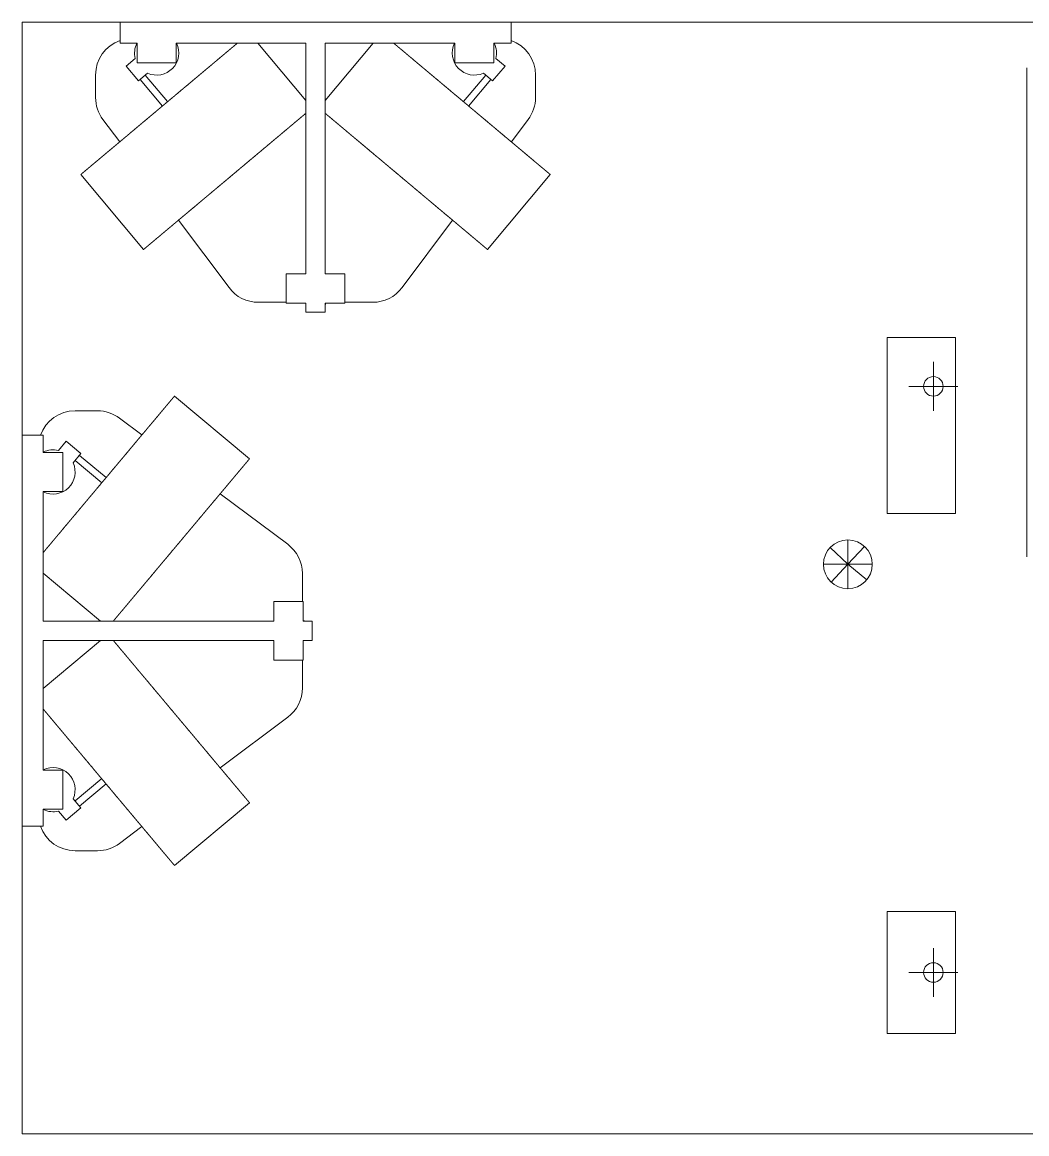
# Model space of a CAD drawing. Header units: millimetres. Extents: x 3056 to 110866, y 16649 to 58349.
# Drawn here: x 56006 to 58061, y 31395 to 33669 of the extents above; entities that cross this region are included whole.
import ezdxf

# ---------------------------------------------------------------- set-up
doc = ezdxf.new("R2010")
doc.units = ezdxf.units.MM
doc.layers.add('1', color=7, linetype='Continuous', true_color=0xffffff)

msp = doc.modelspace()

# ---------------------------------------------------------------- linework, layer by layer
at = {"layer": '1', "color": 80, "linetype": 'Continuous', "lineweight": 13}
for p, q in [((56006.5, 31395.3), (56006.5, 33669.3)), ((56006.5, 31395.3), (56006.5, 33669.3)), ((56006.5, 33669.3), (61633.5, 33669.3)), ((56006.5, 33669.3), (61633.5, 33669.3)), ((56206.5, 33669.3), (56206.5, 33626.3)), ((57006.5, 33669.3), (57006.5, 33626.3)), ((56206.5, 33626.3), (56241.5, 33626.3)), ((56241.5, 33626.3), (56241.5, 33586.3)), ((56321.5, 33626.3), (56586.5, 33626.3)), ((56321.5, 33626.3), (56321.5, 33586.3)), ((56586.5, 33509.2), (56488.2, 33626.3)), ((56586.5, 33626.3), (56586.5, 33154.3)), ((56626.5, 33626.3), (56626.5, 33154.3)), ((56724.7, 33626.3), (56626.5, 33509.2)), ((56626.5, 33626.3), (56891.5, 33626.3)), ((56891.5, 33626.3), (56891.5, 33586.3)), ((56971.5, 33626.3), (56971.5, 33586.3)), ((56971.5, 33626.3), (57006.5, 33626.3)), ((56237.6, 33595.1), (56218.9, 33579.4)), ((56975.3, 33595.1), (56994.1, 33579.4)), ((56244.1, 33549.3), (56218.9, 33579.4)), ((56321.5, 33586.3), (56241.5, 33586.3)), ((56262.9, 33565), (56244.1, 33549.3)), ((56971.5, 33586.3), (56891.5, 33586.3)), ((56950.1, 33565), (56968.8, 33549.3)), ((56968.8, 33549.3), (56994.1, 33579.4)), ((56156.5, 33515.3), (56156.5, 33561.3)), ((56247.6, 33552.2), (56293.2, 33497.8)), ((56303.9, 33506.8), (56258.3, 33561.2)), ((56954.7, 33561.2), (56909, 33506.8)), ((56919.7, 33497.8), (56965.4, 33552.2)), ((57056.5, 33561.3), (57056.5, 33515.3)), ((56171.5, 33470.3), (56205.8, 33424.5)), ((57007.1, 33424.5), (57041.5, 33470.3)), ((56126.2, 33357.7), (56254.8, 33204.5)), ((56958.2, 33204.5), (57086.7, 33357.7)), ((56326, 33264.2), (56429.5, 33126.3)), ((56783.5, 33126.3), (56886.9, 33264.2)), ((56546.5, 33154.3), (56546.5, 33094.3)), ((56586.5, 33154.3), (56546.5, 33154.3)), ((56626.5, 33154.3), (56666.5, 33154.3)), ((56666.5, 33154.3), (56666.5, 33094.3)), ((56546.5, 33096.3), (56489.5, 33096.3)), ((56586.5, 33094.3), (56546.5, 33094.3)), ((56586.5, 33094.3), (56586.5, 33076.3)), ((56626.5, 33094.3), (56666.5, 33094.3)), ((56626.5, 33094.3), (56626.5, 33076.3)), ((56626.7, 33091.6), (56626.5, 33091.6)), ((56626.7, 33091.6), (56626.7, 33094.3)), ((56723.5, 33096.3), (56666.5, 33096.3)), ((56626.5, 33076.3), (56586.5, 33076.3)), ((57776, 33024.3), (57776, 32664.3)), ((57916, 33024.3), (57776, 33024.3)), ((57916, 32664.3), (57916, 33024.3)), ((57870.5, 32974.3), (57870.5, 32874.3)), ((57820.5, 32924.3), (57920.5, 32924.3)), ((56471.3, 32776), (56318.1, 32904.6)), ((56114.5, 32874.3), (56160.5, 32874.3)), ((56251.3, 32824.9), (56205.5, 32859.3)), ((56006.5, 32824.3), (56049.5, 32824.3)), ((56049.5, 32789.3), (56049.5, 32824.3)), ((56080.6, 32793.2), (56096.4, 32811.9)), ((56126.5, 32786.7), (56096.4, 32811.9)), ((56049.5, 32789.3), (56089.5, 32789.3)), ((56089.5, 32789.3), (56089.5, 32709.3)), ((56110.7, 32767.9), (56126.5, 32786.7)), ((56114.6, 32772.5), (56169, 32726.8)), ((56178, 32737.6), (56123.6, 32783.2)), ((56049.5, 32709.3), (56089.5, 32709.3)), ((56049.5, 32444.3), (56049.5, 32709.3)), ((56549.5, 32601.3), (56411.5, 32704.8)), ((57776, 32664.3), (57916, 32664.3)), ((57695.5, 32560.3), (57695.5, 32610.3)), ((57695.5, 32560.3), (57659.1, 32594.6)), ((57695.5, 32560.3), (57729.8, 32596.7)), ((56049.5, 32542.5), (56166.5, 32444.3)), ((56579.5, 32541.3), (56579.5, 32484.3)), ((57695.5, 32560.3), (57645.5, 32560.3)), ((57695.5, 32560.3), (57661.1, 32523.9)), ((57695.5, 32560.3), (57734.3, 32528.8)), ((57695.5, 32560.3), (57695.5, 32510.3)), ((57695.5, 32560.3), (57745.5, 32560.3)), ((56521.5, 32484.3), (56581.5, 32484.3)), ((56521.5, 32444.3), (56521.5, 32484.3)), ((56581.5, 32444.3), (56581.5, 32484.3)), ((56049.5, 32444.3), (56521.5, 32444.3)), ((56584.1, 32444.6), (56581.5, 32444.5)), ((56581.5, 32444.3), (56599.5, 32444.3)), ((56584.1, 32444.6), (56584.1, 32444.3)), ((56599.5, 32444.3), (56599.5, 32404.3)), ((56049.5, 32139.3), (56049.5, 32404.3)), ((56166.5, 32404.3), (56049.5, 32306.1)), ((56049.5, 32404.3), (56521.5, 32404.3)), ((56521.5, 32404.3), (56521.5, 32364.3)), ((56581.5, 32404.3), (56599.5, 32404.3)), ((56581.5, 32404.3), (56581.5, 32364.3)), ((56521.5, 32364.3), (56581.5, 32364.3)), ((56579.5, 32364.3), (56579.5, 32307.3)), ((56411.5, 32143.8), (56549.5, 32247.3)), ((56049.5, 32139.3), (56089.5, 32139.3)), ((56089.5, 32139.3), (56089.5, 32059.3)), ((56169, 32121.8), (56114.6, 32076.1)), ((56123.6, 32065.4), (56178, 32111)), ((56110.7, 32080.7), (56126.5, 32061.9)), ((56318.1, 31944), (56471.3, 32072.6)), ((56049.5, 32059.3), (56089.5, 32059.3)), ((56049.5, 32024.3), (56049.5, 32059.3)), ((56080.6, 32055.4), (56096.4, 32036.7)), ((56126.5, 32061.9), (56096.4, 32036.7)), ((56006.5, 32024.3), (56049.5, 32024.3)), ((56205.5, 31989.3), (56251.3, 32023.7)), ((56160.5, 31974.3), (56114.5, 31974.3)), ((57776, 31850.3), (57776, 31600.3)), ((57916, 31850.3), (57776, 31850.3)), ((57916, 31600.3), (57916, 31850.3)), ((57870.5, 31775.3), (57870.5, 31675.3)), ((57820.5, 31725.3), (57920.5, 31725.3)), ((57776, 31600.3), (57916, 31600.3)), ((61633.5, 31395.3), (56006.5, 31395.3)), ((61633.5, 31395.3), (56006.5, 31395.3))]:
    msp.add_line(p, q, dxfattribs=at)
for centre, radius in [((57870.5, 32924.3), 20), ((57695.5, 32560.3), 50), ((57870.5, 31725.3), 20)]:
    msp.add_circle(centre, radius, dxfattribs=at)
for centre, radius, start, end in [((56231.5, 33561.3), 75, 109.4723, 180), ((56281.5, 33606.3), 45.2, 153.7683, 194.2622), ((56281.5, 33606.3), 45.2, 245.7378, 26.2321), ((56931.5, 33606.3), 45.2, 153.7679, 294.2622), ((56931.5, 33606.3), 45.2, 345.7378, 26.2317), ((56981.5, 33561.3), 75, 0, 70.5277), ((56231.5, 33515.3), 75, 180, 216.8699), ((56981.5, 33515.3), 75, 323.1301, 0), ((56489.5, 33171.3), 75, 216.8699, 270), ((56723.5, 33171.3), 75, 270, 323.1301), ((56114.5, 32799.3), 75, 90, 160.5277), ((56160.5, 32799.3), 75, 53.1301, 90), ((56069.5, 32749.3), 45.2, 75.7378, 116.2317), ((56069.5, 32749.3), 45.2, 243.7679, 24.2622), ((56504.5, 32541.3), 75, 0, 53.1301), ((56504.5, 32307.3), 75, 306.8699, 360), ((56069.5, 32099.3), 45.2, 335.7378, 116.2321), ((56069.5, 32099.3), 45.2, 243.7683, 284.2622), ((56114.5, 32049.3), 75, 199.4723, 270), ((56160.5, 32049.3), 75, 270, 306.8699)]:
    msp.add_arc(centre, radius, start, end, dxfattribs=at)
for points, knots in [([(56446.3, 33626.3), (56443.6, 33624), (56440.7, 33621.6), (56437.7, 33619), (56436.1, 33617.7), (56434.5, 33616.4), (56432.9, 33615), (56431.3, 33613.7), (56427.9, 33610.8), (56426.1, 33609.3), (56424.4, 33607.9), (56420.8, 33604.8), (56418.9, 33603.3), (56417, 33601.7), (56415.1, 33600.1), (56413.2, 33598.5), (56409.2, 33595.2), (56405.2, 33591.8), (56403.1, 33590), (56401.1, 33588.3), (56398.9, 33586.5), (56396.8, 33584.8), (56394.7, 33582.9), (56392.5, 33581.1), (56388.1, 33577.4), (56385.8, 33575.5), (56383.6, 33573.6), (56379, 33569.8), (56376.7, 33567.9), (56374.4, 33565.9), (56372, 33563.9), (56369.7, 33562), (56367.3, 33559.9), (56364.9, 33557.9), (56362.5, 33555.9), (56360, 33553.9), (56357.6, 33551.8), (56352.7, 33547.7), (56350.2, 33545.6), (56347.7, 33543.5), (56345.2, 33541.4), (56340.1, 33537.2), (56337.6, 33535.1), (56332.5, 33530.8), (56327.4, 33526.5), (56322.2, 33522.2), (56319.7, 33520), (56317.1, 33517.8), (56314.5, 33515.7), (56309.3, 33511.3), (56306.7, 33509.1), (56304.1, 33506.9), (56301.5, 33504.7), (56298.9, 33502.6), (56296.3, 33500.4), (56293.7, 33498.2), (56291.1, 33496), (56288.4, 33493.8), (56285.8, 33491.6), (56283.2, 33489.5), (56280.7, 33487.3), (56278.1, 33485.1), (56272.9, 33480.8), (56267.8, 33476.5), (56265.2, 33474.3), (56262.6, 33472.2), (56257.6, 33467.9), (56252.5, 33463.7), (56250, 33461.6), (56247.5, 33459.5), (56245, 33457.4), (56242.6, 33455.3), (56240.1, 33453.3), (56237.7, 33451.2), (56232.8, 33447.1), (56228, 33443.1), (56225.7, 33441.1), (56221, 33437.2), (56218.7, 33435.2), (56216.4, 33433.3), (56214.1, 33431.4), (56211.8, 33429.5), (56209.6, 33427.6), (56205.1, 33423.9), (56200.8, 33420.3), (56198.7, 33418.5), (56196.6, 33416.7), (56194.5, 33415), (56190.4, 33411.5), (56186.4, 33408.2), (56182.5, 33404.9), (56180.5, 33403.3), (56178.7, 33401.7), (56175, 33398.6), (56173.2, 33397.1), (56169.6, 33394.1), (56167.9, 33392.7), (56166.2, 33391.3), (56163, 33388.5), (56159.8, 33385.9), (56158.3, 33384.6), (56155.3, 33382.1), (56153.9, 33380.9), (56152.5, 33379.7), (56151.1, 33378.6), (56149.8, 33377.5), (56147.2, 33375.3), (56146, 33374.3), (56144.8, 33373.3), (56143.6, 33372.3), (56142.5, 33371.4), (56141.4, 33370.4), (56140.4, 33369.6), (56139.4, 33368.7), (56138.4, 33367.9), (56136.5, 33366.4), (56134.8, 33364.9), (56134, 33364.2), (56133.3, 33363.6), (56132.6, 33363), (56131.9, 33362.4), (56131.2, 33361.9), (56130.6, 33361.4), (56130.1, 33360.9), (56129.5, 33360.5), (56129, 33360.1), (56128.6, 33359.7), (56127.8, 33359), (56127.5, 33358.7), (56127.2, 33358.5), (56126.9, 33358.3), (56126.7, 33358.1), (56126.5, 33357.9), (56126.4, 33357.8), (56126.3, 33357.7), (56126.2, 33357.7), (56126.2, 33357.7)], [0, 0, 0.008593, 0.017604, 0.027023, 0.031922, 0.036829, 0.041931, 0.047027, 0.057606, 0.063079, 0.068549, 0.079856, 0.08569, 0.091514, 0.097513, 0.103509, 0.115827, 0.128469, 0.134936, 0.141412, 0.148027, 0.154652, 0.161402, 0.168161, 0.181949, 0.188969, 0.195994, 0.210276, 0.217534, 0.224788, 0.232148, 0.239519, 0.246979, 0.254448, 0.262007, 0.269571, 0.277215, 0.292599, 0.300324, 0.308126, 0.315937, 0.331675, 0.339598, 0.355512, 0.371515, 0.387614, 0.395671, 0.403765, 0.411864, 0.428097, 0.436231, 0.444361, 0.452499, 0.460643, 0.468777, 0.476916, 0.48505, 0.49318, 0.501306, 0.509427, 0.517525, 0.525614, 0.541748, 0.55781, 0.565796, 0.573792, 0.589665, 0.605417, 0.613222, 0.621038, 0.628777, 0.636511, 0.644169, 0.651832, 0.666977, 0.681924, 0.689308, 0.703955, 0.711216, 0.718371, 0.72553, 0.732569, 0.739597, 0.753412, 0.766967, 0.773595, 0.780228, 0.786723, 0.799549, 0.812065, 0.824262, 0.830276, 0.836117, 0.84764, 0.853321, 0.864304, 0.869621, 0.874929, 0.885175, 0.895027, 0.899758, 0.909016, 0.913542, 0.917861, 0.922185, 0.926292, 0.934301, 0.938192, 0.941873, 0.945549, 0.949005, 0.952466, 0.955697, 0.958933, 0.96193, 0.967714, 0.973031, 0.975565, 0.97788, 0.980181, 0.982257, 0.984325, 0.986158, 0.987982, 0.989579, 0.991165, 0.992508, 0.994967, 0.996063, 0.996926, 0.997784, 0.998405, 0.999021, 0.999385, 0.999762, 0.999879, 1, 1]), ([(57086.7, 33357.7), (57086.7, 33357.7), (57086.7, 33357.7), (57086.5, 33357.8), (57086.4, 33357.9), (57086.2, 33358.1), (57085.8, 33358.5), (57085.5, 33358.7), (57084.8, 33359.3), (57084.3, 33359.7), (57083.9, 33360.1), (57083.4, 33360.5), (57082.9, 33360.9), (57082.3, 33361.4), (57081.7, 33361.9), (57080.4, 33363), (57079.7, 33363.6), (57078.9, 33364.2), (57078.1, 33364.9), (57076.4, 33366.4), (57074.5, 33367.9), (57073.6, 33368.7), (57072.6, 33369.6), (57071.5, 33370.4), (57069.3, 33372.3), (57068.1, 33373.3), (57066.9, 33374.3), (57065.7, 33375.3), (57063.1, 33377.5), (57061.8, 33378.6), (57060.4, 33379.7), (57059.1, 33380.9), (57057.6, 33382.1), (57054.6, 33384.6), (57053.1, 33385.9), (57050, 33388.5), (57046.7, 33391.3), (57043.3, 33394.1), (57041.5, 33395.6), (57038, 33398.6), (57036.1, 33400.1), (57034.3, 33401.7), (57032.4, 33403.3), (57030.5, 33404.9), (57026.6, 33408.2), (57022.6, 33411.5), (57018.5, 33415), (57016.4, 33416.7), (57014.3, 33418.5), (57012.1, 33420.3), (57007.8, 33423.9), (57003.4, 33427.6), (57001.1, 33429.5), (56998.9, 33431.4), (56994.3, 33435.2), (56989.6, 33439.2), (56984.9, 33443.1), (56982.5, 33445.1), (56980.1, 33447.1), (56975.3, 33451.2), (56972.8, 33453.3), (56970.4, 33455.3), (56967.9, 33457.4), (56965.4, 33459.5), (56962.9, 33461.6), (56960.4, 33463.7), (56955.4, 33467.9), (56950.3, 33472.2), (56947.7, 33474.3), (56945.2, 33476.5), (56942.6, 33478.6), (56940, 33480.8), (56937.5, 33482.9), (56934.9, 33485.1), (56932.3, 33487.3), (56929.7, 33489.5), (56927.1, 33491.6), (56924.5, 33493.8), (56921.9, 33496), (56919.3, 33498.2), (56916.7, 33500.4), (56914.1, 33502.6), (56911.5, 33504.7), (56908.9, 33506.9), (56906.3, 33509.1), (56903.7, 33511.3), (56898.5, 33515.7), (56893.3, 33520), (56888.1, 33524.3), (56885.5, 33526.5), (56880.4, 33530.8), (56875.3, 33535.1), (56872.8, 33537.2), (56867.8, 33541.4), (56865.3, 33543.5), (56862.8, 33545.6), (56860.3, 33547.7), (56857.8, 33549.8), (56852.9, 33553.9), (56850.5, 33555.9), (56848.1, 33557.9), (56845.7, 33559.9), (56843.3, 33562), (56840.9, 33563.9), (56838.6, 33565.9), (56836.3, 33567.9), (56833.9, 33569.8), (56829.4, 33573.6), (56827.1, 33575.5), (56824.9, 33577.4), (56820.4, 33581.1), (56818.3, 33582.9), (56814, 33586.5), (56809.8, 33590), (56807.7, 33591.8), (56803.7, 33595.2), (56799.8, 33598.5), (56797.8, 33600.1), (56795.9, 33601.7), (56794, 33603.3), (56792.2, 33604.8), (56788.6, 33607.9), (56786.8, 33609.3), (56785.1, 33610.8), (56781.7, 33613.7), (56780, 33615), (56778.4, 33616.4), (56776.8, 33617.7), (56775.3, 33619), (56772.3, 33621.6), (56769.4, 33624), (56766.6, 33626.3)], [0, 0, 0.000131, 0.000247, 0.000625, 0.000989, 0.001604, 0.003074, 0.003937, 0.006148, 0.007501, 0.008844, 0.010431, 0.012027, 0.013851, 0.015685, 0.019819, 0.022129, 0.024444, 0.026978, 0.032295, 0.038079, 0.041076, 0.044312, 0.047543, 0.05446, 0.058136, 0.061817, 0.065708, 0.073717, 0.077824, 0.082148, 0.086466, 0.090992, 0.10025, 0.104982, 0.114833, 0.12508, 0.135694, 0.141196, 0.152358, 0.158039, 0.163891, 0.169732, 0.175746, 0.187943, 0.200459, 0.213285, 0.219779, 0.226412, 0.233041, 0.246595, 0.26041, 0.267438, 0.274476, 0.288781, 0.303324, 0.318073, 0.325556, 0.333029, 0.348174, 0.355837, 0.363495, 0.371229, 0.378968, 0.386783, 0.394589, 0.410341, 0.426214, 0.434209, 0.442195, 0.450226, 0.458248, 0.466314, 0.474391, 0.48248, 0.490578, 0.498699, 0.506815, 0.514955, 0.523089, 0.531227, 0.539361, 0.547505, 0.555643, 0.563773, 0.571907, 0.58814, 0.604323, 0.620457, 0.628488, 0.644491, 0.660405, 0.668328, 0.684066, 0.691868, 0.699679, 0.707404, 0.715138, 0.730431, 0.737996, 0.745554, 0.753024, 0.760483, 0.767854, 0.775215, 0.782468, 0.789726, 0.804008, 0.811033, 0.818053, 0.831841, 0.83859, 0.851974, 0.865056, 0.871532, 0.884174, 0.896492, 0.902488, 0.908487, 0.914311, 0.920145, 0.931452, 0.936921, 0.942395, 0.952974, 0.95807, 0.963171, 0.968079, 0.972977, 0.982397, 0.991407, 1, 1]), ([(58061.5, 33575.9), (58061.5, 33575.9), (58061.5, 33575.7), (58061.5, 33575.5), (58061.5, 33575), (58061.5, 33574.3), (58061.5, 33573.3), (58061.5, 33572.8), (58061.5, 33571.5), (58061.5, 33570.1), (58061.5, 33568.4), (58061.5, 33566.6), (58061.5, 33564.5), (58061.5, 33562.2), (58061.5, 33559.8), (58061.5, 33557.1), (58061.5, 33554.2), (58061.5, 33551.1), (58061.5, 33549.5), (58061.5, 33546.2), (58061.5, 33542.6), (58061.5, 33538.9), (58061.5, 33534.9), (58061.5, 33530.8), (58061.5, 33526.4), (58061.5, 33521.9), (58061.5, 33517.2), (58061.5, 33512.3), (58061.5, 33507.2), (58061.5, 33502), (58061.5, 33496.6), (58061.5, 33491), (58061.5, 33485.2), (58061.5, 33479.3), (58061.5, 33473.1), (58061.5, 33466.9), (58061.5, 33460.4), (58061.5, 33453.8), (58061.5, 33447.1), (58061.5, 33440.2), (58061.5, 33433.1), (58061.5, 33425.9), (58061.5, 33418.5), (58061.5, 33414.8), (58061.5, 33407.2), (58061.5, 33399.5), (58061.5, 33391.6), (58061.5, 33383.7), (58061.5, 33375.6), (58061.5, 33367.3), (58061.5, 33359), (58061.5, 33350.5), (58061.5, 33341.9), (58061.5, 33337.6), (58061.5, 33328.9), (58061.5, 33320), (58061.5, 33311.1), (58061.5, 33302), (58061.5, 33292.9), (58061.5, 33283.7), (58061.5, 33274.3), (58061.5, 33264.9), (58061.5, 33255.4), (58061.5, 33245.9), (58061.5, 33236.3), (58061.5, 33231.4), (58061.5, 33221.7), (58061.5, 33211.9), (58061.5, 33202.1), (58061.5, 33192.2), (58061.5, 33182.2), (58061.5, 33177.2), (58061.5, 33167.2), (58061.5, 33157.2), (58061.5, 33152.1), (58061.5, 33142), (58061.5, 33131.9), (58061.5, 33121.8), (58061.5, 33111.6), (58061.5, 33101.4), (58061.5, 33091.2), (58061.5, 33081), (58061.5, 33075.9)], [0, 0, 0.000106, 0.000519, 0.000831, 0.001873, 0.003328, 0.005196, 0.006339, 0.008832, 0.011732, 0.01505, 0.01877, 0.022902, 0.027443, 0.032385, 0.037735, 0.043482, 0.049625, 0.052795, 0.059537, 0.066665, 0.074179, 0.082084, 0.090366, 0.099034, 0.108072, 0.117481, 0.127254, 0.137393, 0.147892, 0.158745, 0.169953, 0.181499, 0.19339, 0.205613, 0.218171, 0.231051, 0.244253, 0.257768, 0.27159, 0.285719, 0.300144, 0.31486, 0.322358, 0.337498, 0.352918, 0.368602, 0.384551, 0.400755, 0.417206, 0.433907, 0.450835, 0.467996, 0.476632, 0.494126, 0.511827, 0.529729, 0.547831, 0.56612, 0.584587, 0.60323, 0.622037, 0.640997, 0.66011, 0.679367, 0.689061, 0.708513, 0.728087, 0.747772, 0.767558, 0.787449, 0.797413, 0.817432, 0.837524, 0.847605, 0.867798, 0.888044, 0.908338, 0.928668, 0.949025, 0.969409, 0.989803, 1, 1]), ([(56586.5, 33482.8), (56585.4, 33481.9), (56584.4, 33481.1), (56582.2, 33479.2), (56581, 33478.2), (56579.9, 33477.3), (56578.6, 33476.2), (56576.1, 33474.1), (56574.8, 33473), (56572, 33470.7), (56569.1, 33468.2), (56567.6, 33467), (56564.5, 33464.4), (56562.9, 33463.1), (56561.3, 33461.7), (56559.7, 33460.3), (56558, 33458.9), (56554.5, 33456), (56552.8, 33454.5), (56551, 33453), (56549.2, 33451.5), (56545.4, 33448.4), (56543.5, 33446.8), (56539.6, 33443.5), (56537.6, 33441.8), (56535.6, 33440.1), (56533.6, 33438.4), (56531.5, 33436.7), (56527.3, 33433.2), (56525.2, 33431.4), (56520.9, 33427.8), (56516.5, 33424.1), (56514.2, 33422.2), (56512, 33420.3), (56509.7, 33418.4), (56505.1, 33414.5), (56502.8, 33412.6), (56498, 33408.6), (56493.3, 33404.6), (56490.8, 33402.6), (56486, 33398.5), (56483.5, 33396.4), (56481.1, 33394.3), (56478.6, 33392.3), (56476.1, 33390.2), (56473.6, 33388.1), (56468.5, 33383.9), (56463.5, 33379.6), (56458.4, 33375.3), (56455.8, 33373.2), (56453.2, 33371), (56450.6, 33368.8), (56448.1, 33366.7), (56442.9, 33362.3), (56437.7, 33358), (56432.5, 33353.6), (56427.3, 33349.2), (56422.1, 33344.9), (56419.5, 33342.7), (56416.9, 33340.5), (56414.3, 33338.3), (56411.7, 33336.1), (56409.1, 33334), (56403.9, 33329.6), (56401.3, 33327.5), (56398.8, 33325.3), (56396.2, 33323.1), (56391.1, 33318.9), (56388.5, 33316.7), (56386, 33314.6), (56383.5, 33312.5), (56381, 33310.4), (56378.5, 33308.3), (56376, 33306.2), (56373.5, 33304.1), (56371, 33302), (56368.6, 33300), (56366.1, 33297.9), (56363.7, 33295.9), (56358.9, 33291.8), (56354.1, 33287.8), (56349.4, 33283.9), (56344.8, 33280), (56342.5, 33278.1), (56340.3, 33276.2), (56338, 33274.3), (56335.8, 33272.5), (56333.6, 33270.6), (56331.5, 33268.8), (56329.3, 33267), (56325, 33263.4), (56323, 33261.7), (56320.9, 33260), (56316.8, 33256.6), (56314.9, 33254.9), (56312.9, 33253.2), (56311, 33251.6), (56309, 33250), (56307.2, 33248.4), (56303.5, 33245.4), (56301.7, 33243.8), (56299.9, 33242.4), (56298.2, 33240.9), (56296.5, 33239.5), (56293.1, 33236.7), (56291.5, 33235.3), (56289.9, 33234), (56288.3, 33232.6), (56285.3, 33230.1), (56283.9, 33228.9), (56282.4, 33227.7), (56279.6, 33225.4), (56278.3, 33224.2), (56277, 33223.1), (56275.8, 33222.1), (56273.4, 33220.1), (56272.2, 33219.1), (56271.1, 33218.2), (56268.9, 33216.4), (56266.9, 33214.7), (56266, 33213.9), (56265.1, 33213.1), (56264.2, 33212.4), (56262.6, 33211), (56261.1, 33209.8), (56260.4, 33209.2), (56259.8, 33208.7), (56259.2, 33208.2), (56258.6, 33207.7), (56257.6, 33206.8), (56257.2, 33206.5), (56256.7, 33206.1), (56256.4, 33205.8), (56256, 33205.5), (56255.5, 33205.1), (56255.3, 33204.9), (56255.1, 33204.7), (56255, 33204.6), (56254.8, 33204.5), (56254.8, 33204.5), (56254.8, 33204.5)], [0, 0, 0.00311, 0.006206, 0.012842, 0.016382, 0.019912, 0.023659, 0.031349, 0.035301, 0.043601, 0.052311, 0.05686, 0.066146, 0.070891, 0.075813, 0.080741, 0.085855, 0.096246, 0.101538, 0.106998, 0.112454, 0.123714, 0.129508, 0.141249, 0.147195, 0.153293, 0.1594, 0.165641, 0.178279, 0.184672, 0.197719, 0.211025, 0.217795, 0.22457, 0.231466, 0.245358, 0.252362, 0.266575, 0.280993, 0.288287, 0.302964, 0.310347, 0.317802, 0.325262, 0.332792, 0.340312, 0.3555, 0.370798, 0.386204, 0.393945, 0.401692, 0.409468, 0.417249, 0.432867, 0.44852, 0.464212, 0.479912, 0.495613, 0.503459, 0.511309, 0.519138, 0.526962, 0.534777, 0.550365, 0.558146, 0.565888, 0.573638, 0.589045, 0.59669, 0.604346, 0.611944, 0.619538, 0.627077, 0.63461, 0.642075, 0.64953, 0.656916, 0.664298, 0.671606, 0.686119, 0.700435, 0.714566, 0.728476, 0.735371, 0.74215, 0.748933, 0.755596, 0.762253, 0.76879, 0.775317, 0.788111, 0.794366, 0.800629, 0.812851, 0.818805, 0.824765, 0.830563, 0.836367, 0.842001, 0.853113, 0.858577, 0.863882, 0.869182, 0.8743, 0.884353, 0.889298, 0.894042, 0.898792, 0.907917, 0.912285, 0.916644, 0.924971, 0.92894, 0.932899, 0.93666, 0.943955, 0.947507, 0.950833, 0.957288, 0.963294, 0.966192, 0.968872, 0.971539, 0.976449, 0.98089, 0.982885, 0.984885, 0.986646, 0.988415, 0.991477, 0.992774, 0.994076, 0.995147, 0.996204, 0.997861, 0.998451, 0.999055, 0.999406, 0.999761, 0.999883, 1, 1]), ([(56958.2, 33204.5), (56958.1, 33204.5), (56958.1, 33204.5), (56958, 33204.6), (56957.9, 33204.7), (56957.7, 33204.9), (56957.5, 33205.1), (56956.9, 33205.5), (56956.6, 33205.8), (56956.2, 33206.1), (56955.8, 33206.5), (56955.4, 33206.8), (56954.3, 33207.7), (56953.7, 33208.2), (56953.2, 33208.7), (56952.5, 33209.2), (56951.8, 33209.8), (56950.4, 33211), (56948.7, 33212.4), (56947.9, 33213.1), (56946, 33214.7), (56945, 33215.5), (56944, 33216.4), (56941.9, 33218.2), (56940.8, 33219.1), (56939.6, 33220.1), (56937.2, 33222.1), (56935.9, 33223.1), (56934.6, 33224.2), (56933.3, 33225.4), (56930.5, 33227.7), (56929.1, 33228.9), (56927.6, 33230.1), (56924.6, 33232.6), (56923, 33234), (56919.8, 33236.7), (56916.5, 33239.5), (56914.8, 33240.9), (56913, 33242.4), (56909.5, 33245.4), (56905.8, 33248.4), (56903.9, 33250), (56902, 33251.6), (56900.1, 33253.2), (56898.1, 33254.9), (56896.1, 33256.6), (56892, 33260), (56890, 33261.7), (56887.9, 33263.4), (56883.7, 33267), (56879.3, 33270.6), (56874.9, 33274.3), (56870.4, 33278.1), (56868.1, 33280), (56865.8, 33282), (56861.2, 33285.9), (56858.8, 33287.8), (56854.1, 33291.8), (56849.2, 33295.9), (56846.8, 33297.9), (56844.4, 33300), (56841.9, 33302), (56839.5, 33304.1), (56837, 33306.2), (56834.5, 33308.3), (56832, 33310.4), (56829.5, 33312.5), (56826.9, 33314.6), (56824.4, 33316.7), (56821.9, 33318.9), (56816.8, 33323.1), (56814.2, 33325.3), (56809, 33329.6), (56806.5, 33331.8), (56803.9, 33334), (56801.3, 33336.1), (56798.7, 33338.3), (56796.1, 33340.5), (56793.5, 33342.7), (56790.9, 33344.9), (56785.7, 33349.2), (56780.5, 33353.6), (56775.3, 33358), (56770.1, 33362.3), (56764.9, 33366.7), (56762.3, 33368.8), (56759.7, 33371), (56757.1, 33373.2), (56754.6, 33375.3), (56752, 33377.5), (56749.5, 33379.6), (56746.9, 33381.7), (56744.4, 33383.9), (56741.9, 33386), (56739.4, 33388.1), (56734.4, 33392.3), (56731.9, 33394.3), (56729.4, 33396.4), (56727, 33398.5), (56722.1, 33402.6), (56719.7, 33404.6), (56714.9, 33408.6), (56710.2, 33412.6), (56707.9, 33414.5), (56703.3, 33418.4), (56698.7, 33422.2), (56696.5, 33424.1), (56692.1, 33427.8), (56687.7, 33431.4), (56685.6, 33433.2), (56681.4, 33436.7), (56679.4, 33438.4), (56677.3, 33440.1), (56675.3, 33441.8), (56673.3, 33443.5), (56669.4, 33446.8), (56667.5, 33448.4), (56663.8, 33451.5), (56662, 33453), (56660.2, 33454.5), (56658.4, 33456), (56655, 33458.9), (56653.3, 33460.3), (56650, 33463.1), (56646.8, 33465.7), (56645.3, 33467), (56643.8, 33468.2), (56640.9, 33470.7), (56638.2, 33473), (56636.9, 33474.1), (56634.3, 33476.2), (56633.1, 33477.3), (56631.9, 33478.2), (56630.7, 33479.2), (56628.5, 33481.1), (56627.5, 33481.9), (56626.5, 33482.8)], [0, 0, 0.000117, 0.000239, 0.000594, 0.000945, 0.001539, 0.002139, 0.003796, 0.004853, 0.005924, 0.007226, 0.008523, 0.011585, 0.013354, 0.015115, 0.017106, 0.01911, 0.023551, 0.028461, 0.031128, 0.036697, 0.039599, 0.042712, 0.049167, 0.052493, 0.056045, 0.06334, 0.067101, 0.07106, 0.075029, 0.083356, 0.087715, 0.092083, 0.101208, 0.105949, 0.115647, 0.1257, 0.130818, 0.136118, 0.146887, 0.157999, 0.163633, 0.169437, 0.175235, 0.181195, 0.187149, 0.199371, 0.205625, 0.211889, 0.224683, 0.237738, 0.251057, 0.264629, 0.271524, 0.278429, 0.292452, 0.299555, 0.313881, 0.328394, 0.335702, 0.343084, 0.35047, 0.357925, 0.36539, 0.372923, 0.380452, 0.388056, 0.395654, 0.40331, 0.410955, 0.426362, 0.434103, 0.449635, 0.457411, 0.465223, 0.473038, 0.480862, 0.488691, 0.496541, 0.504387, 0.520088, 0.535788, 0.55148, 0.567133, 0.582751, 0.590532, 0.598308, 0.606055, 0.613796, 0.621499, 0.629193, 0.636845, 0.6445, 0.652085, 0.659679, 0.674738, 0.682198, 0.689653, 0.697036, 0.711713, 0.719007, 0.733425, 0.747638, 0.754642, 0.768534, 0.782196, 0.788975, 0.802281, 0.815328, 0.821721, 0.834359, 0.8406, 0.846707, 0.852805, 0.858751, 0.870492, 0.876286, 0.887546, 0.893002, 0.898462, 0.903754, 0.914145, 0.919259, 0.929109, 0.938595, 0.94314, 0.947689, 0.956399, 0.964699, 0.968651, 0.976341, 0.980088, 0.983618, 0.987158, 0.993794, 0.99689, 1, 1]), ([(58061.5, 33075.9), (58061.5, 33065.7), (58061.5, 33055.6), (58061.5, 33045.4), (58061.5, 33035.2), (58061.5, 33025), (58061.5, 33014.9), (58061.5, 33009.8), (58061.5, 32999.7), (58061.5, 32989.7), (58061.5, 32979.7), (58061.5, 32969.7), (58061.5, 32959.7), (58061.5, 32949.8), (58061.5, 32940), (58061.5, 32930.2), (58061.5, 32925.3), (58061.5, 32915.6), (58061.5, 32906), (58061.5, 32896.4), (58061.5, 32891.7), (58061.5, 32882.3), (58061.5, 32872.9), (58061.5, 32863.6), (58061.5, 32854.4), (58061.5, 32845.3), (58061.5, 32836.3), (58061.5, 32827.4), (58061.5, 32818.6), (58061.5, 32809.9), (58061.5, 32801.4), (58061.5, 32792.9), (58061.5, 32784.5), (58061.5, 32776.3), (58061.5, 32768.2), (58061.5, 32760.2), (58061.5, 32752.4), (58061.5, 32744.7), (58061.5, 32740.9), (58061.5, 32733.4), (58061.5, 32726), (58061.5, 32718.8), (58061.5, 32715.3), (58061.5, 32708.3), (58061.5, 32704.8), (58061.5, 32698.1), (58061.5, 32691.5), (58061.5, 32685), (58061.5, 32678.8), (58061.5, 32672.6), (58061.5, 32666.7), (58061.5, 32660.9), (58061.5, 32655.3), (58061.5, 32649.9), (58061.5, 32644.6), (58061.5, 32639.6), (58061.5, 32634.7), (58061.5, 32630), (58061.5, 32625.5), (58061.5, 32621.1), (58061.5, 32617), (58061.5, 32613), (58061.5, 32609.3), (58061.5, 32605.7), (58061.5, 32602.3), (58061.5, 32599.2), (58061.5, 32596.2), (58061.5, 32593.4), (58061.5, 32590.9), (58061.5, 32588.5), (58061.5, 32586.3), (58061.5, 32584.3), (58061.5, 32582.6), (58061.5, 32581), (58061.5, 32579.7), (58061.5, 32578.5), (58061.5, 32577.6), (58061.5, 32576.9), (58061.5, 32576.6), (58061.5, 32576.2), (58061.5, 32576), (58061.5, 32575.9)], [0, 0, 0.020399, 0.040788, 0.061161, 0.081513, 0.101827, 0.122094, 0.132207, 0.152399, 0.172524, 0.192579, 0.212555, 0.232441, 0.252232, 0.271917, 0.29149, 0.301248, 0.320637, 0.339888, 0.359001, 0.368484, 0.38737, 0.406097, 0.42465, 0.443027, 0.46122, 0.479222, 0.497029, 0.514623, 0.532007, 0.549167, 0.566095, 0.582796, 0.599248, 0.615451, 0.6314, 0.647084, 0.662499, 0.67014, 0.685142, 0.699858, 0.714283, 0.721347, 0.735322, 0.742233, 0.755748, 0.768951, 0.781831, 0.794388, 0.806611, 0.818502, 0.830048, 0.841251, 0.852104, 0.862602, 0.872746, 0.88252, 0.891929, 0.900967, 0.909629, 0.917916, 0.925816, 0.933336, 0.940464, 0.9472, 0.953545, 0.959492, 0.965038, 0.970187, 0.974928, 0.979262, 0.983194, 0.986713, 0.989819, 0.992518, 0.994804, 0.996672, 0.998127, 0.998645, 0.999481, 0.999894, 1, 1]), ([(56318.1, 32904.6), (56318, 32904.5), (56317.9, 32904.4), (56317.8, 32904.2), (56317.7, 32904.1), (56317.5, 32903.9), (56317.3, 32903.6), (56317, 32903.3), (56316.7, 32902.9), (56316.4, 32902.6), (56315.7, 32901.7), (56315.3, 32901.2), (56314.9, 32900.7), (56314.4, 32900.1), (56313.9, 32899.5), (56313.3, 32898.9), (56312.8, 32898.2), (56311.5, 32896.7), (56310.8, 32895.9), (56309.4, 32894.2), (56308.7, 32893.3), (56307.9, 32892.4), (56307.1, 32891.4), (56306.2, 32890.4), (56304.4, 32888.2), (56303.5, 32887.1), (56302.5, 32886), (56300.4, 32883.5), (56299.4, 32882.3), (56298.3, 32881), (56297.2, 32879.7), (56296, 32878.3), (56294.9, 32876.9), (56293.7, 32875.4), (56292.4, 32874), (56289.9, 32871), (56288.6, 32869.4), (56287.2, 32867.8), (56284.5, 32864.5), (56283.1, 32862.8), (56280.2, 32859.4), (56278.7, 32857.6), (56277.2, 32855.8), (56274.1, 32852.1), (56272.5, 32850.2), (56270.9, 32848.3), (56269.3, 32846.4), (56265.9, 32842.4), (56264.2, 32840.4), (56262.5, 32838.4), (56260.8, 32836.3), (56259.1, 32834.2), (56257.3, 32832.1), (56255.5, 32830), (56251.9, 32825.6), (56250, 32823.4), (56248.1, 32821.2), (56244.4, 32816.7), (56242.4, 32814.4), (56238.6, 32809.8), (56234.6, 32805.1), (56232.6, 32802.7), (56230.6, 32800.3), (56228.6, 32798), (56224.6, 32793.1), (56220.5, 32788.2), (56216.3, 32783.2), (56214.2, 32780.7), (56212.1, 32778.2), (56210, 32775.7), (56205.7, 32770.7), (56203.6, 32768.1), (56201.5, 32765.6), (56199.3, 32763), (56197.2, 32760.4), (56192.8, 32755.3), (56188.5, 32750.1), (56186.3, 32747.5), (56182, 32742.3), (56177.6, 32737.1), (56175.4, 32734.5), (56173.2, 32731.9), (56168.8, 32726.7), (56164.5, 32721.5), (56160.1, 32716.3), (56157.9, 32713.7), (56155.8, 32711.1), (56153.6, 32708.5), (56149.3, 32703.4), (56147.1, 32700.8), (56142.8, 32695.7), (56140.7, 32693.2), (56138.6, 32690.6), (56136.5, 32688.1), (56134.3, 32685.6), (56130.1, 32680.6), (56128.1, 32678.1), (56123.9, 32673.2), (56121.9, 32670.7), (56119.9, 32668.3), (56117.8, 32665.9), (56113.8, 32661.1), (56109.9, 32656.4), (56107.9, 32654.1), (56106, 32651.8), (56104, 32649.5), (56102.1, 32647.2), (56098.4, 32642.7), (56094.6, 32638.3), (56091, 32634), (56087.5, 32629.7), (56085.7, 32627.6), (56082.3, 32623.5), (56080.6, 32621.5), (56078.9, 32619.6), (56075.7, 32615.7), (56072.5, 32611.9), (56070.9, 32610), (56067.9, 32606.4), (56065, 32602.9), (56063.5, 32601.2), (56062.1, 32599.5), (56059.4, 32596.2), (56056.7, 32593.1), (56054.2, 32590.1), (56053, 32588.6), (56051.8, 32587.2), (56049.5, 32584.4)], [0, 0, 0.000243, 0.000611, 0.000984, 0.001596, 0.002212, 0.003074, 0.003929, 0.005034, 0.006143, 0.008832, 0.010427, 0.012018, 0.013846, 0.01568, 0.017747, 0.019819, 0.024431, 0.026974, 0.032291, 0.035063, 0.038066, 0.041072, 0.044308, 0.050991, 0.054451, 0.058124, 0.0657, 0.069601, 0.073705, 0.077816, 0.082136, 0.086463, 0.09098, 0.09551, 0.10497, 0.109904, 0.11483, 0.125077, 0.13038, 0.141193, 0.146684, 0.15236, 0.163883, 0.169722, 0.175743, 0.181757, 0.194125, 0.200453, 0.206794, 0.213279, 0.219772, 0.226402, 0.233035, 0.246589, 0.253488, 0.2604, 0.274467, 0.281622, 0.296051, 0.310694, 0.318077, 0.325552, 0.333029, 0.348166, 0.363491, 0.378968, 0.386775, 0.39459, 0.40246, 0.418279, 0.426216, 0.434197, 0.442187, 0.450215, 0.466321, 0.482482, 0.490576, 0.506814, 0.523082, 0.531221, 0.539369, 0.555642, 0.57191, 0.588143, 0.596229, 0.604327, 0.612394, 0.628479, 0.636509, 0.652473, 0.660405, 0.668328, 0.676206, 0.684071, 0.699675, 0.707409, 0.722784, 0.730437, 0.737992, 0.745556, 0.760485, 0.775221, 0.782475, 0.789732, 0.796874, 0.804019, 0.81805, 0.831838, 0.845352, 0.858592, 0.865059, 0.877853, 0.884168, 0.89033, 0.902486, 0.914319, 0.920139, 0.931447, 0.942399, 0.947692, 0.952978, 0.963179, 0.97299, 0.9824, 0.9869, 0.991407, 1, 1]), ([(56471.3, 32776), (56471.2, 32775.9), (56471.1, 32775.8), (56471, 32775.7), (56470.9, 32775.5), (56470.7, 32775.3), (56470.5, 32775), (56470.2, 32774.7), (56469.9, 32774.4), (56469.7, 32774), (56469.3, 32773.6), (56468.9, 32773.2), (56468.5, 32772.7), (56468.1, 32772.2), (56467.6, 32771.6), (56467.1, 32771), (56466, 32769.7), (56465.4, 32768.9), (56464.7, 32768.2), (56464.1, 32767.4), (56463.4, 32766.6), (56462.6, 32765.7), (56461.9, 32764.8), (56461.1, 32763.8), (56460.3, 32762.9), (56459.4, 32761.8), (56457.6, 32759.7), (56455.7, 32757.4), (56454.7, 32756.2), (56453.7, 32755), (56452.6, 32753.8), (56451.5, 32752.4), (56450.4, 32751.1), (56448.1, 32748.4), (56446.9, 32746.9), (56445.7, 32745.5), (56443.1, 32742.4), (56440.5, 32739.3), (56439.1, 32737.6), (56437.7, 32736), (56436.3, 32734.3), (56434.9, 32732.6), (56433.4, 32730.9), (56430.4, 32727.3), (56428.9, 32725.5), (56427.3, 32723.6), (56424.1, 32719.8), (56420.9, 32715.9), (56419.2, 32713.9), (56415.8, 32709.9), (56414.1, 32707.8), (56412.3, 32705.7), (56410.5, 32703.6), (56408.8, 32701.5), (56406.9, 32699.3), (56405.1, 32697.1), (56401.4, 32692.7), (56397.6, 32688.2), (56393.8, 32683.7), (56391.9, 32681.3), (56389.9, 32679), (56385.9, 32674.3), (56383.9, 32671.9), (56381.9, 32669.5), (56377.9, 32664.7), (56375.8, 32662.2), (56373.8, 32659.8), (56371.7, 32657.3), (56367.5, 32652.3), (56365.4, 32649.8), (56363.3, 32647.3), (56361.2, 32644.8), (56359, 32642.2), (56356.9, 32639.7), (56354.8, 32637.1), (56352.6, 32634.6), (56348.3, 32629.4), (56346.2, 32626.9), (56344, 32624.3), (56339.6, 32619.1), (56337.5, 32616.5), (56333.1, 32611.3), (56330.9, 32608.7), (56328.7, 32606.1), (56324.4, 32600.9), (56322.2, 32598.3), (56317.8, 32593.1), (56315.6, 32590.5), (56313.4, 32587.9), (56309.1, 32582.7), (56304.8, 32577.5), (56300.5, 32572.4), (56296.2, 32567.3), (56294, 32564.8), (56291.9, 32562.2), (56289.8, 32559.7), (56285.6, 32554.7), (56283.5, 32552.2), (56281.4, 32549.7), (56279.3, 32547.2), (56277.3, 32544.8), (56273.2, 32539.9), (56269.2, 32535.1), (56267.2, 32532.7), (56263.2, 32528), (56261.3, 32525.7), (56259.3, 32523.4), (56257.4, 32521.1), (56255.5, 32518.8), (56253.6, 32516.5), (56251.7, 32514.3), (56249.8, 32512.1), (56248, 32509.9), (56246.2, 32507.7), (56244.4, 32505.6), (56240.8, 32501.3), (56239.1, 32499.2), (56237.3, 32497.2), (56233.9, 32493.1), (56230.6, 32489.2), (56229, 32487.3), (56227.4, 32485.3), (56224.3, 32481.6), (56222.7, 32479.8), (56219.8, 32476.2), (56218.3, 32474.5), (56216.9, 32472.8), (56215.4, 32471.1), (56214.1, 32469.5), (56211.4, 32466.2), (56208.8, 32463.2), (56207.5, 32461.7), (56206.3, 32460.2), (56205.1, 32458.8), (56203.9, 32457.4), (56201.7, 32454.7), (56200.6, 32453.4), (56198.5, 32450.9), (56197.5, 32449.7), (56196.5, 32448.6), (56195.6, 32447.5), (56194.7, 32446.4), (56193, 32444.3)], [0, 0, 0.000235, 0.000595, 0.00095, 0.001544, 0.002134, 0.002967, 0.003791, 0.004854, 0.005921, 0.007226, 0.008523, 0.010058, 0.011585, 0.01335, 0.01512, 0.01911, 0.021335, 0.023555, 0.02601, 0.028461, 0.031128, 0.033809, 0.036702, 0.039603, 0.042714, 0.049166, 0.056037, 0.059589, 0.063341, 0.067096, 0.071057, 0.075025, 0.083352, 0.087724, 0.092083, 0.101204, 0.110706, 0.115643, 0.120583, 0.125701, 0.130822, 0.136119, 0.146892, 0.152361, 0.157995, 0.169436, 0.181195, 0.187153, 0.199367, 0.205634, 0.211888, 0.218282, 0.224683, 0.231211, 0.237747, 0.251062, 0.264628, 0.278429, 0.285434, 0.292447, 0.306669, 0.313877, 0.321094, 0.335697, 0.34308, 0.35047, 0.357925, 0.372923, 0.380457, 0.388055, 0.395646, 0.403305, 0.410952, 0.418663, 0.426366, 0.44185, 0.449635, 0.457416, 0.473038, 0.480863, 0.496541, 0.504387, 0.512234, 0.527934, 0.535789, 0.55148, 0.559305, 0.567133, 0.582755, 0.598313, 0.613793, 0.629194, 0.636849, 0.644495, 0.652094, 0.667213, 0.674738, 0.682194, 0.689658, 0.69704, 0.711717, 0.726212, 0.733416, 0.747633, 0.754634, 0.761642, 0.76853, 0.775425, 0.782201, 0.788979, 0.795632, 0.802277, 0.808808, 0.815332, 0.828109, 0.834351, 0.8406, 0.852805, 0.864706, 0.870492, 0.876286, 0.887541, 0.893002, 0.903745, 0.90904, 0.914146, 0.919255, 0.924182, 0.933854, 0.943135, 0.947689, 0.952035, 0.95639, 0.960549, 0.968651, 0.972602, 0.980088, 0.983622, 0.987149, 0.990476, 0.993798, 1, 1]), ([(56193, 32404.3), (56193.8, 32403.3), (56194.7, 32402.2), (56195.6, 32401.1), (56196.5, 32400), (56198.5, 32397.7), (56200.6, 32395.2), (56201.7, 32393.9), (56204, 32391.2), (56205.1, 32389.8), (56206.3, 32388.4), (56208.8, 32385.4), (56210.1, 32383.9), (56211.4, 32382.3), (56212.7, 32380.8), (56214.1, 32379.1), (56215.5, 32377.5), (56218.3, 32374.1), (56219.8, 32372.3), (56221.3, 32370.6), (56222.8, 32368.8), (56224.3, 32367), (56227.4, 32363.2), (56230.7, 32359.4), (56232.3, 32357.4), (56234, 32355.4), (56235.7, 32353.4), (56239.1, 32349.3), (56240.9, 32347.2), (56242.6, 32345.1), (56246.2, 32340.8), (56248, 32338.6), (56249.9, 32336.4), (56251.8, 32334.2), (56253.6, 32332), (56255.5, 32329.7), (56259.4, 32325.2), (56263.3, 32320.5), (56267.2, 32315.8), (56269.2, 32313.4), (56271.3, 32311), (56273.3, 32308.6), (56277.4, 32303.7), (56279.4, 32301.2), (56283.6, 32296.3), (56285.7, 32293.8), (56287.8, 32291.3), (56289.9, 32288.8), (56292, 32286.3), (56296.3, 32281.2), (56298.4, 32278.6), (56300.6, 32276.1), (56302.7, 32273.5), (56304.9, 32270.9), (56307, 32268.3), (56309.2, 32265.8), (56313.6, 32260.6), (56315.7, 32258), (56317.9, 32255.4), (56320.1, 32252.8), (56322.3, 32250.2), (56324.5, 32247.6), (56326.7, 32244.9)], [0, 0, 0.006465, 0.012937, 0.019836, 0.02676, 0.041476, 0.057078, 0.065311, 0.082193, 0.090844, 0.099925, 0.118461, 0.127949, 0.137818, 0.147694, 0.15796, 0.168233, 0.189521, 0.200537, 0.211569, 0.222936, 0.23432, 0.257767, 0.281909, 0.294296, 0.306709, 0.319421, 0.345152, 0.358171, 0.371486, 0.398383, 0.411988, 0.425847, 0.439722, 0.453826, 0.467955, 0.496683, 0.525879, 0.555493, 0.570498, 0.58552, 0.600724, 0.631312, 0.646679, 0.677771, 0.693454, 0.709153, 0.724963, 0.74078, 0.772667, 0.788712, 0.804763, 0.820888, 0.837021, 0.853228, 0.869442, 0.901971, 0.918286, 0.934607, 0.950932, 0.967282, 0.983649, 1, 1]), ([(56049.5, 32264.2), (56051.8, 32261.4), (56053, 32260), (56054.2, 32258.5), (56056.7, 32255.5), (56058.1, 32253.9), (56059.4, 32252.3), (56060.8, 32250.7), (56063.5, 32247.4), (56066.4, 32243.9), (56067.9, 32242.2), (56069.4, 32240.4), (56072.5, 32236.7), (56074.1, 32234.8), (56077.3, 32231), (56079, 32229), (56080.6, 32227), (56082.3, 32225), (56084, 32223), (56087.5, 32218.8), (56091.1, 32214.6), (56092.9, 32212.4), (56094.7, 32210.2), (56096.6, 32208), (56100.3, 32203.5), (56104.1, 32199), (56106.1, 32196.7), (56110, 32192), (56112, 32189.7), (56113.9, 32187.3), (56118, 32182.5), (56120, 32180.1), (56122, 32177.7), (56124.1, 32175.2), (56126.2, 32172.8), (56130.3, 32167.8), (56132.4, 32165.3), (56136.6, 32160.3), (56138.8, 32157.8), (56140.9, 32155.2), (56145.2, 32150.1), (56149.5, 32145), (56153.8, 32139.8), (56156, 32137.2), (56160.3, 32132), (56162.5, 32129.4), (56166.9, 32124.2), (56169.1, 32121.6), (56173.5, 32116.4)], [0, 0, 0.018637, 0.028429, 0.038194, 0.058612, 0.069272, 0.079914, 0.090992, 0.113532, 0.136889, 0.148786, 0.161044, 0.185996, 0.198634, 0.224668, 0.238064, 0.251432, 0.265159, 0.278868, 0.306967, 0.335705, 0.350387, 0.365052, 0.380014, 0.410225, 0.440972, 0.45649, 0.487996, 0.503992, 0.51997, 0.552389, 0.568813, 0.58522, 0.601848, 0.618447, 0.651998, 0.668949, 0.702966, 0.720061, 0.737275, 0.771809, 0.806575, 0.841489, 0.858994, 0.89414, 0.911744, 0.947026, 0.964658, 1, 1]), ([(56326.7, 32244.9), (56331, 32239.7), (56335.4, 32234.5), (56337.6, 32231.9), (56339.8, 32229.4), (56341.9, 32226.8), (56344.1, 32224.2), (56348.4, 32219), (56350.6, 32216.4), (56352.7, 32213.9), (56354.9, 32211.3), (56357, 32208.8), (56359.2, 32206.2), (56363.4, 32201.2), (56365.5, 32198.7), (56369.7, 32193.7), (56371.8, 32191.2), (56373.9, 32188.7), (56378, 32183.8), (56380, 32181.4), (56382, 32179), (56386, 32174.2), (56390, 32169.5), (56393.9, 32164.8), (56397.7, 32160.3), (56399.6, 32158), (56403.3, 32153.6), (56405.2, 32151.4), (56407, 32149.2), (56408.8, 32147), (56412.4, 32142.8), (56415.9, 32138.7), (56419.3, 32134.6), (56422.6, 32130.7), (56425.8, 32126.8), (56428.9, 32123.1), (56430.5, 32121.3), (56433.5, 32117.7), (56434.9, 32115.9), (56437.8, 32112.5), (56439.1, 32110.9), (56440.5, 32109.3), (56441.8, 32107.7), (56444.4, 32104.6), (56446.9, 32101.7), (56449.3, 32098.8), (56450.4, 32097.4), (56452.6, 32094.8), (56453.7, 32093.6), (56454.7, 32092.3), (56456.7, 32090), (56457.6, 32088.9), (56458.6, 32087.8), (56460.3, 32085.7), (56461.9, 32083.8), (56462.6, 32082.9), (56463.4, 32082), (56464.1, 32081.2), (56464.8, 32080.4), (56465.4, 32079.7), (56466, 32078.9), (56467.1, 32077.6), (56467.6, 32077), (56468.1, 32076.4), (56468.9, 32075.4), (56469.3, 32075), (56469.7, 32074.6), (56469.9, 32074.2), (56470.2, 32073.8), (56470.5, 32073.6), (56470.7, 32073.3), (56471, 32072.9), (56471.1, 32072.8), (56471.2, 32072.7), (56471.3, 32072.6)], [0, 0, 0.030215, 0.060373, 0.075438, 0.090488, 0.10552, 0.120529, 0.15046, 0.165366, 0.180266, 0.195081, 0.209882, 0.224604, 0.253927, 0.268526, 0.297506, 0.311846, 0.32621, 0.354606, 0.368653, 0.382686, 0.410413, 0.437774, 0.464718, 0.49126, 0.504298, 0.530141, 0.542945, 0.555514, 0.568068, 0.592658, 0.61673, 0.640218, 0.663121, 0.685432, 0.70711, 0.717634, 0.738327, 0.748517, 0.768199, 0.77769, 0.787188, 0.796312, 0.814223, 0.831369, 0.847778, 0.855791, 0.871015, 0.878236, 0.885463, 0.899086, 0.905497, 0.911899, 0.923884, 0.93502, 0.940169, 0.945303, 0.950019, 0.954725, 0.959007, 0.963265, 0.970944, 0.974341, 0.977722, 0.983631, 0.986127, 0.988614, 0.990668, 0.992713, 0.994299, 0.995901, 0.998172, 0.998865, 0.999548, 1, 1]), ([(56173.5, 32116.4), (56177.8, 32111.2), (56182.2, 32106), (56186.6, 32100.8), (56188.7, 32098.2), (56190.9, 32095.6), (56195.2, 32090.5), (56199.5, 32085.3), (56201.7, 32082.8), (56203.8, 32080.2), (56205.9, 32077.7), (56210.2, 32072.6), (56214.4, 32067.6), (56218.6, 32062.6), (56220.6, 32060.2), (56224.7, 32055.3), (56226.8, 32052.9), (56228.8, 32050.4), (56232.8, 32045.7), (56236.8, 32040.9), (56238.7, 32038.6), (56240.7, 32036.3), (56242.6, 32034), (56244.5, 32031.7), (56246.4, 32029.5), (56248.3, 32027.2), (56252, 32022.8), (56255.6, 32018.5), (56259.2, 32014.2), (56262.7, 32010.1), (56266.1, 32006), (56269.4, 32002.1), (56272.6, 31998.3), (56275.7, 31994.5), (56277.3, 31992.7), (56280.2, 31989.1), (56281.7, 31987.4), (56284.6, 31984), (56285.9, 31982.3), (56287.3, 31980.7), (56288.6, 31979.1), (56291.2, 31976.1), (56292.5, 31974.5), (56293.7, 31973.1), (56294.9, 31971.7), (56297.2, 31968.9), (56299.4, 31966.3), (56300.5, 31965), (56301.5, 31963.8), (56303.5, 31961.4), (56305.3, 31959.2), (56306.2, 31958.2), (56307.1, 31957.2), (56307.9, 31956.2), (56308.7, 31955.2), (56309.4, 31954.3), (56310.2, 31953.5), (56311.5, 31951.8), (56312.2, 31951.1), (56312.8, 31950.4), (56313.9, 31949), (56314.9, 31947.9), (56315.3, 31947.4), (56315.7, 31946.9), (56316.1, 31946.4), (56316.4, 31946), (56316.7, 31945.6), (56317, 31945.3), (56317.3, 31945), (56317.5, 31944.7), (56317.7, 31944.5), (56317.8, 31944.3), (56317.9, 31944.2), (56318, 31944.1), (56318.1, 31944)], [0, 0, 0.030206, 0.060373, 0.090503, 0.105521, 0.120544, 0.150476, 0.180257, 0.195072, 0.209873, 0.224604, 0.253918, 0.283016, 0.311861, 0.32621, 0.354606, 0.368653, 0.382677, 0.410413, 0.437774, 0.451246, 0.464733, 0.477989, 0.49126, 0.504298, 0.517343, 0.54296, 0.568068, 0.592658, 0.616721, 0.640218, 0.663121, 0.685432, 0.707101, 0.717634, 0.738318, 0.748517, 0.768199, 0.77769, 0.787188, 0.796312, 0.814223, 0.82298, 0.831384, 0.839765, 0.855791, 0.871015, 0.878236, 0.885463, 0.899086, 0.91189, 0.917892, 0.923884, 0.929452, 0.935011, 0.94016, 0.945294, 0.954725, 0.958998, 0.963265, 0.970944, 0.977738, 0.980677, 0.983631, 0.986118, 0.988614, 0.990659, 0.992713, 0.994315, 0.995892, 0.997037, 0.998172, 0.998856, 0.999548, 1, 1])]:
    msp.add_open_spline(points, degree=1, knots=knots, dxfattribs=at)

doc.saveas('drawing.dxf')
